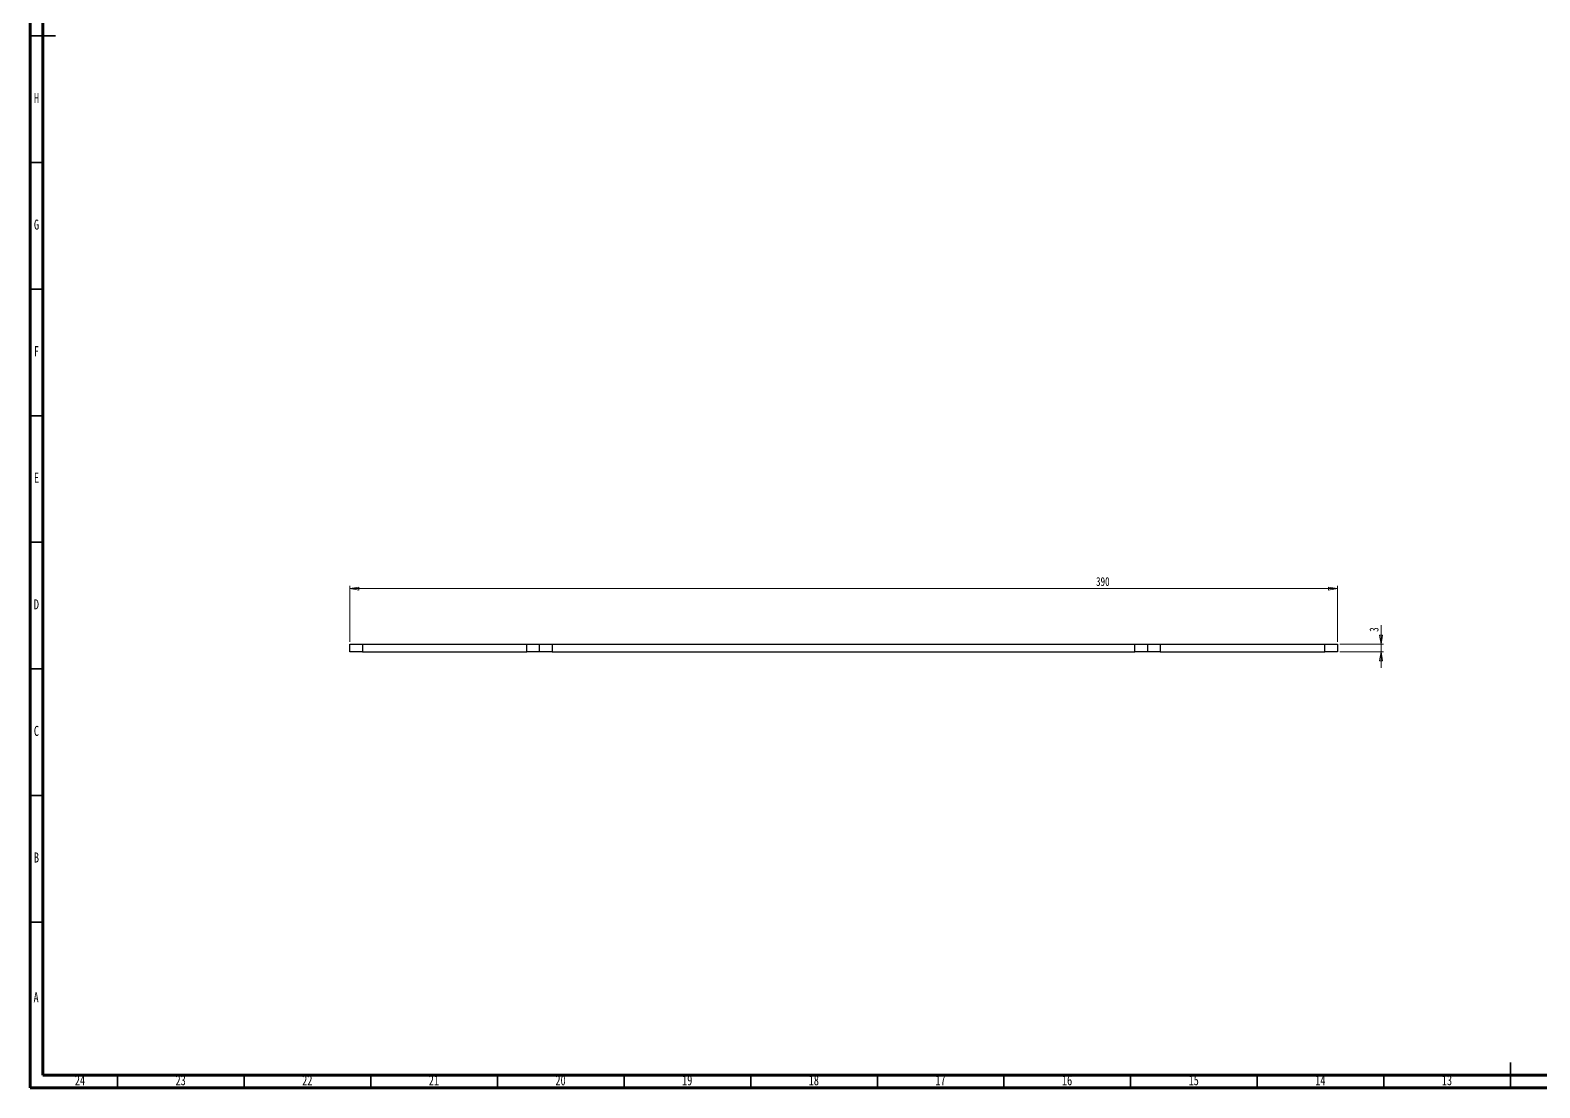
# Model space of a CAD drawing. Header units: millimetres. Extents: x 15 to 1184, y 5 to 836.
# Drawn here: x 15 to 611, y 5 to 423 of the extents above; entities that cross this region are included whole.
import ezdxf

# ---------------------------------------------------------------- set-up
doc = ezdxf.new("R2010")
doc.units = ezdxf.units.MM
doc.styles.add('SLDTEXTSTYLE0', font='TXT', dxfattribs={"width": 0.75})
doc.dimstyles.new('SLDDIMSTYLE0', dxfattribs={"dimtxt": 3.5, "dimasz": 3.556, "dimexe": 0, "dimexo": 0.0625, "dimgap": 0.875, "dimtad": 1, "dimrnd": 1e-09, "dimzin": 12, "dimdsep": 46, "dimtxsty": 'SLDTEXTSTYLE0', "dimblk1": 'CLOSED', "dimblk2": 'CLOSED', "dimsah": 1, "dimcen": 0.09, "dimadec": 0, "dimazin": 3, "dimtfac": 1, "dimtofl": 0, "dimtmove": 0, "dimatfit": 3, "dimldrblk": 'CLOSED', "dimfxl": 1, "dimfrac": 2, "dimtolj": 1, "dimtzin": 12, "dimarcsym": 0})
doc.dimstyles.new('SLDDIMSTYLE1', dxfattribs={"dimtxt": 3.5, "dimasz": 3.556, "dimexe": 0, "dimexo": 0.0625, "dimgap": 0.875, "dimtad": 1, "dimrnd": 1e-09, "dimzin": 12, "dimdsep": 46, "dimtxsty": 'SLDTEXTSTYLE0', "dimblk1": 'CLOSED', "dimblk2": 'CLOSED', "dimsah": 1, "dimcen": 0.09, "dimadec": 0, "dimazin": 3, "dimtfac": 1, "dimtmove": 0, "dimatfit": 0, "dimldrblk": 'CLOSED', "dimfxl": 1, "dimfrac": 2, "dimtolj": 1, "dimtzin": 12, "dimarcsym": 0})

# ---------------------------------------------------------------- blocks, each defined once
blk = doc.blocks.new('_Closed')
at = {"color": 0, "linetype": 'ByBlock', "lineweight": -2}
for p, q in [((-1, 0.166667), (0, 0)), ((-1, 0.166667), (-1, -0.166667)), ((0, 0), (-1, -0.166667)), ((0, 0), (-1, 0))]:
    blk.add_line(p, q, dxfattribs=at)
blk = doc.blocks.new('_D')
at = {"color": 7, "linetype": 'Continuous', "lineweight": 18}
for p, q in [((141.16, 181.23), (141.16, 203.23)), ((531.16, 181.23), (531.16, 203.23)), ((141.16, 202.23), (531.16, 202.23))]:
    blk.add_line(p, q, dxfattribs=at)
at = {"color": 7, "linetype": 'Continuous', "lineweight": 18, "xscale": 3.556, "yscale": 3.556, "rotation": 180}
blk.add_blockref('_Closed', (141.16, 202.23, -115.87), dxfattribs=at)
at = {"color": 7, "linetype": 'Continuous', "lineweight": 18, "xscale": 3.556, "yscale": 3.556}
blk.add_blockref('_Closed', (531.16, 202.23, -115.87), dxfattribs=at)
at = {"color": 7, "linetype": 'Continuous', "lineweight": 18, "insert": (435.86, 206.74), "char_height": 3.5, "attachment_point": 1, "style": 'SLDTEXTSTYLE0'}
blk.add_mtext('390', dxfattribs=at)
blk = doc.blocks.new('_D_1')
at = {"color": 7, "linetype": 'Continuous', "lineweight": 18}
for p, q in [((548.38, 180.23), (548.38, 187.69)), ((532.16, 180.23), (549.38, 180.23)), ((548.38, 180.23), (548.38, 177.23)), ((532.16, 177.23), (549.38, 177.23)), ((548.38, 177.23), (548.38, 170.88))]:
    blk.add_line(p, q, dxfattribs=at)
at = {"color": 7, "linetype": 'Continuous', "lineweight": 18, "xscale": 3.556, "yscale": 3.556}
for p, rotation in [((548.38, 180.23, -115.87), 270), ((548.38, 177.23, -115.87), 90)]:
    blk.add_blockref('_Closed', p, dxfattribs=dict(at, rotation=rotation))
at = {"color": 7, "linetype": 'Continuous', "lineweight": 18, "insert": (543.87, 185.11), "char_height": 3.5, "attachment_point": 1, "rotation": 90, "style": 'SLDTEXTSTYLE0'}
blk.add_mtext('3', dxfattribs=at)

msp = doc.modelspace()

# ---------------------------------------------------------------- linework, layer by layer
at = {"color": 7, "linetype": 'Continuous', "lineweight": 70}
for p, q in [((15, 5), (15, 836)), ((20, 10), (20, 831)), ((1179, 10), (20, 10)), ((1184, 5), (15, 5))]:
    msp.add_line(p, q, dxfattribs=at)
at = {"color": 7, "linetype": 'Continuous', "lineweight": 35}
for p, q in [((15, 420.5), (25, 420.5)), ((20, 420.5), (15, 420.5)), ((20, 370.5), (15, 370.5)), ((20, 320.5), (15, 320.5)), ((20, 270.5), (15, 270.5)), ((20, 220.5), (15, 220.5)), ((20, 170.5), (15, 170.5)), ((20, 120.5), (15, 120.5)), ((20, 70.5), (15, 70.5)), ((599.5, 5), (599.5, 15)), ((49.5, 10), (49.5, 5)), ((99.5, 10), (99.5, 5)), ((149.5, 10), (149.5, 5)), ((199.5, 10), (199.5, 5)), ((249.5, 10), (249.5, 5)), ((299.5, 10), (299.5, 5)), ((349.5, 10), (349.5, 5)), ((399.5, 10), (399.5, 5)), ((449.5, 10), (449.5, 5)), ((499.5, 10), (499.5, 5)), ((549.5, 10), (549.5, 5)), ((599.5, 10), (599.5, 5))]:
    msp.add_line(p, q, dxfattribs=at)
at = {"color": 7, "linetype": 'Continuous', "lineweight": 25}
for p, q in [((141.156, 177.232), (141.156, 180.232)), ((141.156, 180.232), (146.156, 180.232)), ((146.156, 180.232), (146.156, 177.232)), ((146.156, 180.232), (211.156, 180.232)), ((211.156, 177.232), (211.156, 180.232)), ((211.156, 180.232), (216.156, 180.232)), ((216.156, 177.232), (216.156, 180.232)), ((216.156, 180.232), (221.156, 180.232)), ((221.156, 180.232), (221.156, 177.232)), ((221.156, 180.232), (451.156, 180.232)), ((451.156, 177.232), (451.156, 180.232)), ((451.156, 180.232), (456.156, 180.232)), ((456.156, 180.232), (456.156, 177.232)), ((456.156, 180.232), (461.156, 180.232)), ((461.156, 180.232), (461.156, 177.232)), ((461.156, 180.232), (526.156, 180.232)), ((526.156, 177.232), (526.156, 180.232)), ((526.156, 180.232), (531.156, 180.232)), ((531.156, 180.232), (531.156, 177.232)), ((146.156, 177.232), (141.156, 177.232)), ((146.156, 177.232), (211.156, 177.232)), ((216.156, 177.232), (211.156, 177.232)), ((221.156, 177.232), (216.156, 177.232)), ((221.156, 177.232), (451.156, 177.232)), ((456.156, 177.232), (451.156, 177.232)), ((461.156, 177.232), (456.156, 177.232)), ((461.156, 177.232), (526.156, 177.232)), ((531.156, 177.232), (526.156, 177.232))]:
    msp.add_line(p, q, dxfattribs=at)

# ---------------------------------------------------------------- texts
at = {"color": 7, "linetype": 'Continuous', "lineweight": 0, "attachment_point": 2, "style": 'SLDTEXTSTYLE0'}
for s, insert, char_height in [('H', (17.49, 397.971), 3.969), ('G', (17.487, 347.971), 3.969), ('F', (17.458, 297.971), 3.969), ('E', (17.508, 247.971), 3.969), ('D', (17.453, 197.971), 3.969), ('C', (17.459, 147.971), 3.969), ('B', (17.471, 97.971), 3.969), ('A', (17.34, 42.721), 3.969), ('24', (34.67, 9.971), 3.9688), ('23', (74.42, 9.971), 3.9688), ('22', (124.42, 9.971), 3.9688), ('21', (174.42, 9.971), 3.9688), ('20', (224.42, 9.971), 3.9688), ('19', (274.42, 9.971), 3.9688), ('18', (324.42, 9.971), 3.9688), ('17', (374.42, 9.971), 3.9688), ('16', (424.42, 9.971), 3.9688), ('15', (474.42, 9.971), 3.9688), ('14', (524.42, 9.971), 3.9688), ('13', (574.42, 9.971), 3.9688)]:
    msp.add_mtext(s, dxfattribs=dict(at, insert=insert, char_height=char_height))

# ---------------------------------------------------------------- dimensions: what is measured, and where the dimension line sits
at = {"color": 7, "linetype": 'Continuous', "lineweight": 18}
dim = msp.add_linear_dim(base=(531.156, 202.232), p1=(141.156, 180.232), p2=(531.156, 180.232), dimstyle='SLDDIMSTYLE0', dxfattribs=at)
dim.commit()
dim.dimension.update_dxf_attribs({"geometry": '_D', "text_midpoint": (439.74, 202.232), "dimtype": 160})
dim = msp.add_linear_dim(base=(548.378, 177.232), p1=(531.156, 180.232), p2=(531.156, 177.232), angle=90, dimstyle='SLDDIMSTYLE1', dxfattribs=at)
dim.commit()
dim.dimension.update_dxf_attribs({"geometry": '_D_1', "text_midpoint": (548.378, 186.399), "dimtype": 160})

doc.saveas('drawing.dxf')
